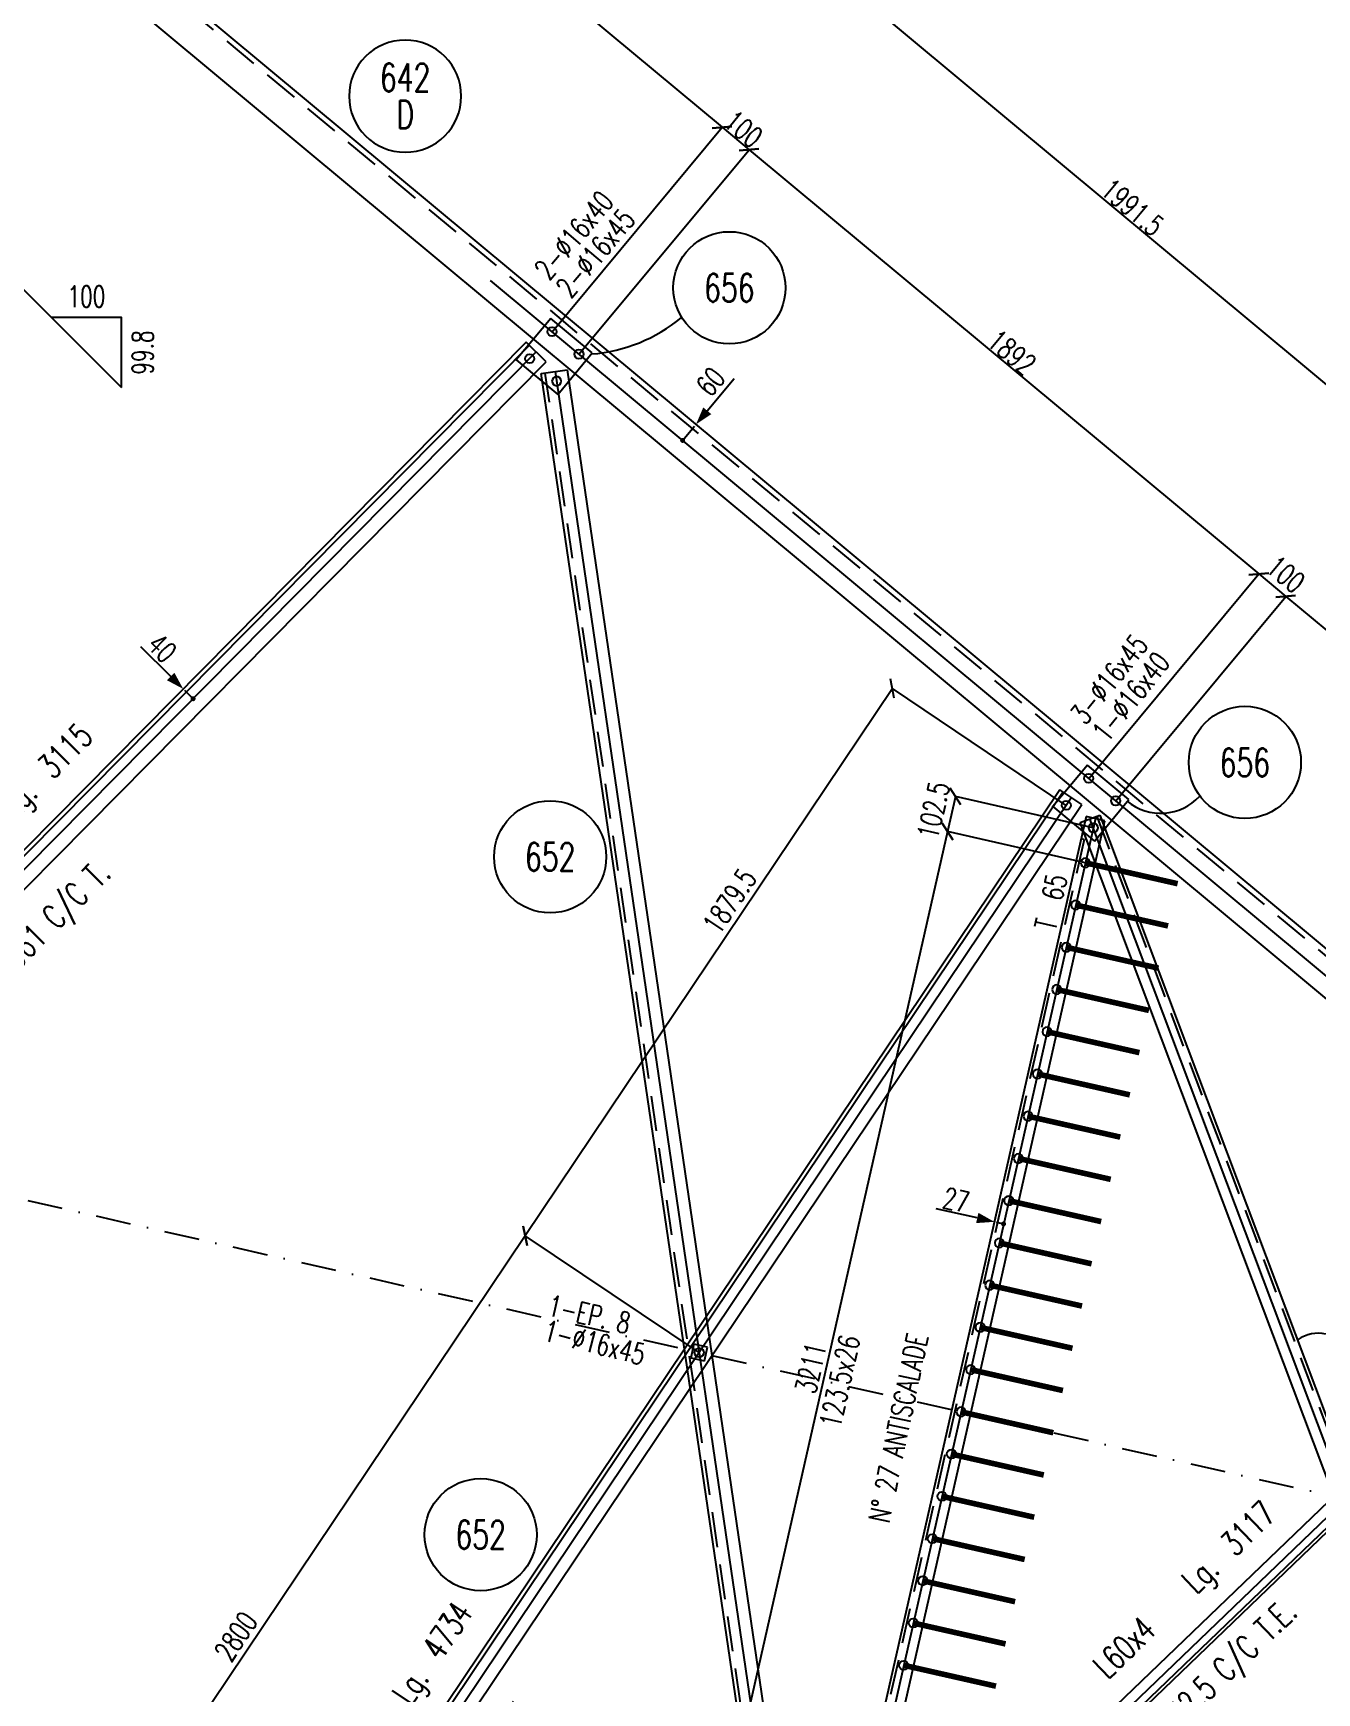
# Model space of a CAD drawing. Extents: x 630095 to 646315, y -4121 to 7359.
# Drawn here: x 632239 to 635901, y -1366 to 3367 of the extents above; entities that cross this region are included whole.
import ezdxf
from ezdxf.enums import TextEntityAlignment as Align

# ---------------------------------------------------------------- set-up
doc = ezdxf.new("R2010")
doc.units = 0
doc.header["$LTSCALE"] = 200
doc.header["$MEASUREMENT"] = 0
doc.linetypes.add('DASHDOT', pattern=[1, 0.5, -0.25, 0, -0.25])
doc.linetypes.add('DASHED', pattern=[0.75, 0.5, -0.25])
doc.layers.get('0').update_dxf_attribs({"linetype": 'CONTINUOUS'})
for name, color, linetype in [('ASSI', 6, 'CONTINUOUS'), ('BOLLINI_1', 7, 'CONTINUOUS'), ('BOLLINI_5', 7, 'CONTINUOUS'), ('FORI', 2, 'CONTINUOUS'), ('LINEA_ANG', 2, 'CONTINUOUS'), ('LINEE_PIASTRE', 2, 'CONTINUOUS'), ('LM', 7, 'CONTINUOUS'), ('LS', 7, 'CONTINUOUS'), ('MZ', 6, 'DASHDOT'), ('PIASTRE', 5, 'CONTINUOUS'), ('QT_MAL', 7, 'CONTINUOUS'), ('QT_MPR', 7, 'CONTINUOUS'), ('TRAT-Y', 7, 'DASHED')]:
    doc.layers.add(name, color=color, linetype=linetype)
doc.styles.add('QUOTE', font='ROMANS8.SHX', dxfattribs={"width": 0.7})
doc.styles.add('RQL', font='ROMANS8.SHX', dxfattribs={"width": 0.7})
doc.styles.add('RS', font='ROMANS8.shx', dxfattribs={"width": 0.7})
doc.styles.get("Standard").update_dxf_attribs({"font": 'ROMANS8.SHX', "width": 0.7})
doc.dimstyles.new('FRECCE1', dxfattribs={"dimtxt": 60, "dimasz": 6.66, "dimexe": 0, "dimexo": 0, "dimgap": 1, "dimtad": 1, "dimzin": 0, "dimdsep": 46, "dimtxsty": 'RS', "dimblk1": 'QUOTP', "dimblk2": 'QUOTF', "dimsah": 1, "dimcen": 0, "dimclrd": 2, "dimclre": 2, "dimclrt": 7, "dimadec": 0, "dimazin": 0, "dimtfac": 1, "dimtix": 1, "dimtmove": 2, "dimatfit": 3, "dimldrblk": 'QUOTP', "dimfxl": 1, "dimtolj": 1, "dimtzin": 0, "dimarcsym": 0})
doc.dimstyles.new('TRATTO', dxfattribs={"dimscale": 0, "dimtxt": 60, "dimasz": 40, "dimexe": 0, "dimexo": 0, "dimgap": 5, "dimtad": 1, "dimrnd": 0.5, "dimdsep": 46, "dimtxsty": 'RS', "dimblk1": 'OBLIQUE', "dimblk2": 'OBLIQUE', "dimsah": 1, "dimcen": 0.09, "dimclrd": 2, "dimclre": 2, "dimclrt": 7, "dimadec": 0, "dimazin": 0, "dimtfac": 1, "dimtix": 1, "dimtmove": 2, "dimatfit": 3, "dimfxl": 1, "dimtolj": 1, "dimtzin": 0, "dimarcsym": 0})

# ---------------------------------------------------------------- blocks, each defined once
blk = doc.blocks.new('ASSE98')
blk.add_line((0, 0), (1, 0))
at = {"color": 7, "style": 'QUOTE', "width": 0.5, "flags": 1}
for tag, p in [('TI', (1.38308, 6.82731)), ('DI_S', (1.38308, 6.42178)), ('D_S', (1.38308, 6.02092)), ('E_S', (1.38308, 5.68065)), ('NFORI', (1.36454, 5.29792)), ('ALAR', (1.36349, 4.93246)), ('FAM', (1.3775, 4.54645)), ('ALA', (1.38308, 4.19257)), ('DISP2', (1.38308, 3.84971)), ('DISP1', (1.38308, 3.50686)), ('PINZAF', (1.38308, 3.164)), ('PINZAI', (1.38308, 2.82114)), ('TRP', (1.38308, 2.47829)), ('NP', (1.38308, 2.13543)), ('SV', (1.38308, 1.79257)), ('PESO', (1.38308, 1.44971)), ('QUA', (1.38308, 1.10686)), ('LUN', (1.38308, 0.764)), ('PROF', (1.38308, 0.42114)), ('POS', (1.38308, 0.07829))]:
    blk.add_attdef(tag, p, '', height=0.2, dxfattribs=at)
at = {"color": 7, "flags": 1}
for tag, p in [('LAV1', (3.07431, 6.82847)), ('LAV2', (3.07431, 6.49513)), ('LAV3', (3.07431, 6.1618)), ('LAV4', (3.07431, 5.82847)), ('LAV5', (3.07431, 5.49513)), ('LAV6', (3.07431, 5.1618)), ('LAV7', (3.07431, 4.82847)), ('LAV8', (3.07431, 4.49513)), ('LAV9', (3.07431, 4.1618)), ('LAV10', (3.07431, 3.82847))]:
    blk.add_attdef(tag, p, '', height=0.2, dxfattribs=at)
blk = doc.blocks.new('16')
blk.add_circle((0, 0), 1)
blk = doc.blocks.new('MRKR_98')
blk.add_point((0, 0))
at = {"color": 7, "style": 'QUOTE', "width": 0.5, "flags": 1}
for tag, p in [('AUX2', (3.71, 4.93)), ('NFORI', (3.72, 5.3)), ('TI', (3.73, 6.83)), ('DI_S', (3.73, 6.42)), ('D_S', (3.73, 6.02)), ('E_S', (3.73, 5.68)), ('FAM', (3.73, 4.55)), ('AUX1', (3.73, 4.19)), ('COMMESSA', (3.73, 3.85)), ('MD', (3.73, 3.51)), ('MP', (3.73, 3.16)), ('LARGHEZZA', (3.73, 2.82)), ('SPESSORE', (3.73, 2.48)), ('NP', (3.73, 2.14)), ('SV', (3.73, 1.79)), ('PESO', (3.73, 1.45)), ('QUA', (3.73, 1.11)), ('LUN', (3.73, 0.76)), ('PROF', (3.73, 0.42)), ('POS', (3.73, 0.08))]:
    blk.add_attdef(tag, p, '', height=0.2, dxfattribs=at)
at = {"color": 7, "flags": 1}
for tag, p in [('LAV1', (5.26, 6.88)), ('LAV2', (5.26, 6.55)), ('LAV3', (5.26, 6.21)), ('LAV4', (5.26, 5.88)), ('LAV5', (5.26, 5.55)), ('LAV6', (5.26, 5.21)), ('LAV7', (5.26, 4.88)), ('LAV8', (5.26, 4.55)), ('LAV9', (5.26, 4.21)), ('LAV10', (5.26, 3.88))]:
    blk.add_attdef(tag, p, '', height=0.2, dxfattribs=at)
blk = doc.blocks.new('IQ')
for p, q in [((0.5, 0.5), (-0.5, 0.5)), ((-0.5, 0.5), (-0.5, -0.5)), ((0.5, -0.5), (0.5, 0.5)), ((-0.5, -0.5), (0.5, -0.5))]:
    blk.add_line(p, q)
at = {"flags": 1}
for tag, p in [('SPESSORE', (0, -0.01)), ('NUMERO', (0, -0.34))]:
    blk.add_attdef(tag, p, '', height=0.2, dxfattribs=at)
blk = doc.blocks.new('_OBLIQUE')
at = {"color": 0, "linetype": 'ByBlock'}
blk.add_line((-0.5, -0.5), (0.5, 0.5), dxfattribs=at)
blk = doc.blocks.new('*D135')
at = {"layer": 'QT_MPR', "color": 2, "lineweight": -2, "transparency": 16777216}
for p, q in [((635205.1, 4222.6), (634587.3, 3480.2)), ((634587.3, 3480.2), (636118.4, 2206.2)), ((636736.2, 2948.7), (636118.4, 2206.2))]:
    blk.add_line(p, q, dxfattribs=at)
at = {"layer": 'QT_MPR', "color": 2, "lineweight": -2, "transparency": 16777216, "xscale": 40, "yscale": 40, "zscale": 40}
for p, rotation in [((634587.3, 3480.2), 140.2379279389873), ((636118.4, 2206.2), 320.2379279389872)]:
    blk.add_blockref('_OBLIQUE', p, dxfattribs=dict(at, rotation=rotation))
at = {"layer": 'QT_MPR', "color": 7, "transparency": 16777216, "insert": (635375.3, 2870.1), "char_height": 60, "attachment_point": 5, "rotation": 320.2379, "style": 'RS'}
blk.add_mtext('\\A1;1991.5', dxfattribs=at)
blk = doc.blocks.new('*D142')
at = {"layer": 'QT_MPR', "color": 2, "lineweight": -2, "transparency": 16777216}
for p, q in [((633719.5, 2515.3), (634204.6, 3098.4)), ((634204.6, 3098.4), (634281.5, 3034.4)), ((633796.3, 2451.3), (634281.5, 3034.4))]:
    blk.add_line(p, q, dxfattribs=at)
at = {"layer": 'QT_MPR', "color": 2, "lineweight": -2, "transparency": 16777216, "xscale": 40, "yscale": 40, "zscale": 40}
for p, rotation in [((634204.6, 3098.4), 140.2379279389845), ((634281.5, 3034.4), 320.2379279389845)]:
    blk.add_blockref('_OBLIQUE', p, dxfattribs=dict(at, rotation=rotation))
at = {"layer": 'QT_MPR', "color": 7, "transparency": 16777216, "insert": (634265.5, 3093.3), "char_height": 60, "attachment_point": 5, "rotation": 320.2379, "style": 'RS'}
blk.add_mtext('\\A1;100', dxfattribs=at)
blk = doc.blocks.new('*D143')
at = {"layer": 'QT_MPR', "color": 2, "lineweight": -2, "transparency": 16777216}
for p, q in [((633796.3, 2451.3), (634281.5, 3034.4)), ((634281.5, 3034.4), (635735.7, 1824.5)), ((635250.5, 1241.3), (635735.7, 1824.5))]:
    blk.add_line(p, q, dxfattribs=at)
at = {"layer": 'QT_MPR', "color": 2, "lineweight": -2, "transparency": 16777216, "xscale": 40, "yscale": 40, "zscale": 40}
for p, rotation in [((634281.5, 3034.4), 140.2379279389845), ((635735.7, 1824.5), 320.2379279389845)]:
    blk.add_blockref('_OBLIQUE', p, dxfattribs=dict(at, rotation=rotation))
at = {"layer": 'QT_MPR', "color": 7, "transparency": 16777216, "insert": (635031, 2456.3), "char_height": 60, "attachment_point": 5, "rotation": 320.2379, "style": 'RS'}
blk.add_mtext('\\A1;1892', dxfattribs=at)
blk = doc.blocks.new('*D144')
at = {"layer": 'QT_MPR', "color": 2, "lineweight": -2, "transparency": 16777216}
for p, q in [((635250.5, 1241.3), (635735.7, 1824.5)), ((635735.7, 1824.5), (635812.6, 1760.5)), ((635327.4, 1177.4), (635812.6, 1760.5))]:
    blk.add_line(p, q, dxfattribs=at)
at = {"layer": 'QT_MPR', "color": 2, "lineweight": -2, "transparency": 16777216, "xscale": 40, "yscale": 40, "zscale": 40}
for p, rotation in [((635735.7, 1824.5), 140.2379279389845), ((635812.6, 1760.5), 320.2379279389845)]:
    blk.add_blockref('_OBLIQUE', p, dxfattribs=dict(at, rotation=rotation))
at = {"layer": 'QT_MPR', "color": 7, "transparency": 16777216, "insert": (635812.9, 1823.4), "char_height": 60, "attachment_point": 5, "rotation": 320.2379, "style": 'RS'}
blk.add_mtext('\\A1;100', dxfattribs=at)
blk = doc.blocks.new('*D145')
at = {"layer": 'QT_MPR', "color": 2, "lineweight": -2, "transparency": 16777216}
for p, q in [((635327.4, 1177.4), (635812.6, 1760.5)), ((635812.6, 1760.5), (637266.8, 550.5)), ((636781.6, -32.6), (637266.8, 550.5))]:
    blk.add_line(p, q, dxfattribs=at)
at = {"layer": 'QT_MPR', "color": 2, "lineweight": -2, "transparency": 16777216, "xscale": 40, "yscale": 40, "zscale": 40}
for p, rotation in [((635812.6, 1760.5), 140.2379279389845), ((637266.8, 550.5), 320.2379279389845)]:
    blk.add_blockref('_OBLIQUE', p, dxfattribs=dict(at, rotation=rotation))
at = {"layer": 'QT_MPR', "color": 7, "transparency": 16777216, "insert": (636562.1, 1182.4), "char_height": 60, "attachment_point": 5, "rotation": 320.2379, "style": 'RS'}
blk.add_mtext('\\A1;1891.5', dxfattribs=at)
blk = doc.blocks.new('*D147')
at = {"layer": 'QT_MPR', "color": 2, "lineweight": -2, "transparency": 16777216}
for p, q in [((632352.1, 3731), (632798.9, 4268)), ((632798.9, 4268), (634204.6, 3098.4)), ((633719.5, 2515.3), (634204.6, 3098.4))]:
    blk.add_line(p, q, dxfattribs=at)
at = {"layer": 'QT_MPR', "color": 2, "lineweight": -2, "transparency": 16777216, "xscale": 40, "yscale": 40, "zscale": 40}
for p, rotation in [((632798.9, 4268), 140.2379279389845), ((634204.6, 3098.4), 320.2379279389845)]:
    blk.add_blockref('_OBLIQUE', p, dxfattribs=dict(at, rotation=rotation))
at = {"layer": 'QT_MPR', "color": 7, "transparency": 16777216, "insert": (633524.1, 3710.1), "char_height": 60, "attachment_point": 5, "rotation": 320.2379, "style": 'RS'}
blk.add_mtext('\\A1;1828.5', dxfattribs=at)
blk = doc.blocks.new('QUOTP')
at = {"layer": 'ASSI', "color": 2, "const_width": 1.07}
blk.add_lwpolyline([(-0.53, 0, 1), (0.53, 0, 1)], format="xyb", close=True, dxfattribs=at)
blk = doc.blocks.new('QUOTF')
at = {"layer": 'LS', "color": 2}
blk.add_line((7.5, 0), (25.5, 0), dxfattribs=at)
blk.add_solid([(7.5, 2.25), (0, 0), (7.5, -2.25)], dxfattribs=at)
blk = doc.blocks.new('*D171')
at = {"layer": 'QT_MAL', "color": 2, "lineweight": -2, "transparency": 16777216}
for p, q in [((634096.3, 2210.4), (634126.1, 2246.3)), ((634092, 2205.3), (634092, 2205.3))]:
    blk.add_line(p, q, dxfattribs=at)
at = {"layer": 'QT_MAL', "color": 2, "lineweight": -2, "transparency": 16777216, "xscale": 6.66, "yscale": 6.66, "zscale": 6.66}
for name, p, rotation in [('QUOTF', (634130.4, 2251.4), 50.23792793898453), ('QUOTP', (634092, 2205.3), 230.2379279389845)]:
    blk.add_blockref(name, p, dxfattribs=dict(at, rotation=rotation))
at = {"layer": 'QT_MAL', "color": 7, "transparency": 16777216, "insert": (634171.8, 2372.9), "char_height": 60, "attachment_point": 5, "rotation": 50.2379, "style": 'RS'}
blk.add_mtext('\\A1;60', dxfattribs=at)
blk = doc.blocks.new('*D172')
at = {"layer": 'QT_MPR', "color": 2, "lineweight": -2, "transparency": 16777216}
for p, q in [((634690.3, 1497.6), (633642.9, -62.9)), ((635186.6, 1164.5), (634690.3, 1497.6)), ((634139.2, -396), (633642.9, -62.9))]:
    blk.add_line(p, q, dxfattribs=at)
at = {"layer": 'QT_MPR', "color": 2, "lineweight": -2, "transparency": 16777216, "xscale": 40, "yscale": 40, "zscale": 40}
for p, rotation in [((634690.3, 1497.6), 56.12959874081512), ((633642.9, -62.9), 236.1295987408151)]:
    blk.add_blockref('_OBLIQUE', p, dxfattribs=dict(at, rotation=rotation))
at = {"layer": 'QT_MPR', "color": 7, "transparency": 16777216, "insert": (634226.2, 891), "char_height": 60, "attachment_point": 5, "rotation": 56.1296, "style": 'RS'}
blk.add_mtext('\\A1;1879.5', dxfattribs=at)
blk = doc.blocks.new('*D173')
at = {"layer": 'QT_MPR', "color": 2, "lineweight": -2, "transparency": 16777216}
for p, q in [((633642.9, -62.9), (632082.3, -2387.8)), ((634139.2, -396), (633642.9, -62.9)), ((632578.6, -2720.9), (632082.3, -2387.8))]:
    blk.add_line(p, q, dxfattribs=at)
at = {"layer": 'QT_MPR', "color": 2, "lineweight": -2, "transparency": 16777216, "xscale": 40, "yscale": 40, "zscale": 40}
for p, rotation in [((633642.9, -62.9), 56.12959874081512), ((632082.3, -2387.8), 236.1295987408151)]:
    blk.add_blockref('_OBLIQUE', p, dxfattribs=dict(at, rotation=rotation))
at = {"layer": 'QT_MPR', "color": 7, "transparency": 16777216, "insert": (632817.9, -1205.7), "char_height": 60, "attachment_point": 5, "rotation": 56.1296, "style": 'RS'}
blk.add_mtext('\\A1;2800', dxfattribs=at)
blk = doc.blocks.new('*D174')
at = {"layer": 'QT_MPR', "color": 2, "lineweight": -2, "transparency": 16777216}
for p, q in [((634870.5, 1189.5), (634847.9, 1089.7)), ((635263.4, 1100.5), (634870.5, 1189.5)), ((635240.8, 1000.7), (634847.9, 1089.7))]:
    blk.add_line(p, q, dxfattribs=at)
at = {"layer": 'QT_MPR', "color": 2, "lineweight": -2, "transparency": 16777216, "xscale": 40, "yscale": 40, "zscale": 40}
for p, rotation in [((634870.5, 1189.5), 77.2413188929563), ((634847.9, 1089.7), 257.2413188929563)]:
    blk.add_blockref('_OBLIQUE', p, dxfattribs=dict(at, rotation=rotation))
at = {"layer": 'QT_MPR', "color": 7, "transparency": 16777216, "insert": (634807.6, 1150.9), "char_height": 60, "attachment_point": 5, "rotation": 77.2413, "style": 'RS'}
blk.add_mtext('\\A1;102.5', dxfattribs=at)
blk = doc.blocks.new('*D175')
at = {"layer": 'QT_MPR', "color": 2, "lineweight": -2, "transparency": 16777216}
for p, q in [((634847.9, 1089.7), (634138.8, -2042)), ((635240.8, 1000.7), (634847.9, 1089.7)), ((634531.7, -2131), (634138.8, -2042))]:
    blk.add_line(p, q, dxfattribs=at)
at = {"layer": 'QT_MPR', "color": 2, "lineweight": -2, "transparency": 16777216, "xscale": 40, "yscale": 40, "zscale": 40}
for p, rotation in [((634847.9, 1089.7), 77.2413188929563), ((634138.8, -2042), 257.2413188929563)]:
    blk.add_blockref('_OBLIQUE', p, dxfattribs=dict(at, rotation=rotation))
at = {"layer": 'QT_MPR', "color": 7, "transparency": 16777216, "insert": (634540.7, -477.9), "char_height": 60, "attachment_point": 5, "rotation": 77.2413, "style": 'RS'}
blk.add_mtext('\\A1;123.5x26', dxfattribs=at)
blk = doc.blocks.new('*D176')
at = {"layer": 'QT_MPR', "color": 2, "lineweight": -2, "transparency": 16777216}
for p, q in [((634847.9, 1089.7), (634138.8, -2042)), ((635240.8, 1000.7), (634847.9, 1089.7)), ((634531.7, -2131), (634138.8, -2042))]:
    blk.add_line(p, q, dxfattribs=at)
at = {"layer": 'QT_MPR', "color": 2, "lineweight": -2, "transparency": 16777216, "xscale": 40, "yscale": 40, "zscale": 40}
for p, rotation in [((634847.9, 1089.7), 77.2413188929563), ((634138.8, -2042), 257.2413188929563)]:
    blk.add_blockref('_OBLIQUE', p, dxfattribs=dict(at, rotation=rotation))
at = {"layer": 'QT_MPR', "color": 7, "transparency": 16777216, "insert": (634457.3, -440.2), "char_height": 60, "attachment_point": 5, "rotation": 77.2413, "style": 'RS'}
blk.add_mtext('\\A1;3211', dxfattribs=at)
blk = doc.blocks.new('*D179')
at = {"layer": 'QT_MPR', "color": 2, "lineweight": -2, "transparency": 16777216}
for p, q in [((635984.3, -813.8), (636273.7, -1115)), ((636273.7, -1115), (634798.5, -2532.1)), ((634509.1, -2230.8), (634798.5, -2532.1))]:
    blk.add_line(p, q, dxfattribs=at)
at = {"layer": 'QT_MPR', "color": 2, "lineweight": -2, "transparency": 16777216, "xscale": 40, "yscale": 40, "zscale": 40}
for p, rotation in [((636273.7, -1115), 43.84699260856208), ((634798.5, -2532.1), 223.8469926085621)]:
    blk.add_blockref('_OBLIQUE', p, dxfattribs=dict(at, rotation=rotation))
at = {"layer": 'QT_MPR', "color": 7, "transparency": 16777216, "insert": (635511.8, -1798.3), "char_height": 60, "attachment_point": 5, "rotation": 43.847, "style": 'RS'}
blk.add_mtext('\\A1;2045.5', dxfattribs=at)
blk = doc.blocks.new('*D182')
at = {"layer": 'QT_MAL', "color": 2, "lineweight": -2, "transparency": 16777216}
for p, q in [((635001.1, -27.7), (634987.8, -24.7)), ((635007.6, -29.1), (635007.6, -29.1))]:
    blk.add_line(p, q, dxfattribs=at)
at = {"layer": 'QT_MAL', "color": 2, "lineweight": -2, "transparency": 16777216, "xscale": 6.66, "yscale": 6.66, "zscale": 6.66}
for name, p, rotation in [('QUOTF', (634981.3, -23.2), 167.2413188929563), ('QUOTP', (635007.6, -29.1), 347.2413188929563)]:
    blk.add_blockref(name, p, dxfattribs=dict(at, rotation=rotation))
at = {"layer": 'QT_MAL', "color": 7, "transparency": 16777216, "insert": (634872, 39.1), "char_height": 60, "attachment_point": 5, "rotation": 347.2413, "style": 'RS'}
blk.add_mtext('\\A1;27', dxfattribs=at)
blk = doc.blocks.new('*D184')
at = {"layer": 'QT_MAL', "color": 2, "lineweight": -2, "transparency": 16777216}
blk.add_line((632690.9, 1473.3), (632671.9, 1492), dxfattribs=at)
at = {"layer": 'QT_MAL', "color": 2, "lineweight": -2, "transparency": 16777216, "xscale": 6.66, "yscale": 6.66, "zscale": 6.66}
for name, p, rotation in [('QUOTF', (632667.2, 1496.7), 135.2943447491552), ('QUOTP', (632695.6, 1468.6), 315.2943447491552)]:
    blk.add_blockref(name, p, dxfattribs=dict(at, rotation=rotation))
at = {"layer": 'QT_MAL', "color": 7, "transparency": 16777216, "insert": (632607, 1613), "char_height": 60, "attachment_point": 5, "rotation": 315.2943, "style": 'RS'}
blk.add_mtext('\\A1;40', dxfattribs=at)
blk = doc.blocks.new('bull')
at = {"style": 'RS', "width": 0.7, "flags": 1}
for tag, p in [('NN', (-12.25, 0)), ('DIAMETRO', (0, -4.86)), ('SERRAGGIO', (0, -9.71)), ('LUNGHEZZA', (0, -14.57)), ('NB', (0, -19.43)), ('TIPO', (0, -24.12)), ('EL', (-0.14, -29))]:
    blk.add_attdef(tag, p, '', height=3, dxfattribs=at)
at = {"style": 'RS', "width": 0.7}
blk.add_attdef('BULLONE', (0, 0), '', height=3, dxfattribs=at)
blk = doc.blocks.new('imbbull')
at = {"style": 'RS', "width": 0.7, "flags": 1}
for tag, p in [('NN', (-11.1, 0)), ('DIAMETRO', (0, -4.86)), ('SERRAGGIO', (0, -9.71)), ('LUNGHEZZA', (0, -14.57)), ('NB', (0, -19.43)), ('TIPO', (0, -24.38)), ('EL', (-0.14, -29.26))]:
    blk.add_attdef(tag, p, '', height=3, dxfattribs=at)
at = {"style": 'RS', "width": 0.7}
blk.add_attdef('BULLONE', (0, 0), '', height=3, dxfattribs=at)
blk = doc.blocks.new('YYY')
blk.add_circle((0, 0), 8)
at = {"color": 3, "style": 'RQL', "width": 0.7}
for tag, p in [('POS3', (0, 0.65)), ('POS2', (0, -4.63))]:
    blk.add_attdef(tag, text='', height=4, dxfattribs=at).set_placement(p, align=Align.CENTER)
at = {"style": 'RQL', "width": 0.7, "flags": 1}
blk.add_attdef('TIPO', text='', height=3, dxfattribs=at).set_placement((0, 0), align=Align.MIDDLE_CENTER)
blk = doc.blocks.new('xxx')
blk.add_circle((0, 0), 8)
at = {"color": 3, "style": 'RQL', "width": 0.7}
blk.add_attdef('POS', text='', height=4, dxfattribs=at).set_placement((0, 0), align=Align.MIDDLE)
at = {"color": 3, "style": 'RQL', "width": 0.7, "flags": 1}
blk.add_attdef('POS1', (-0.39, -5.42), '', height=2, dxfattribs=at)
at = {"style": 'RQL', "width": 0.7, "flags": 1}
blk.add_attdef('TIPO', (-0.39, -8.66), '', height=2, dxfattribs=at)

msp = doc.modelspace()

# ---------------------------------------------------------------- linework, layer by layer
at = {"layer": 'LINEA_ANG'}
for p, q in [((638183.489, -1120.969), (632352.077, 3731.044)), ((632281.721, 3646.487), (638113.133, -1205.527)), ((633646.07, 2485.716), (631454.777, 271.792)), ((633702.928, 2429.439), (633646.07, 2485.716)), ((631511.635, 215.515), (633702.928, 2429.439)), ((633688.804, 2395.837), (633763.008, 2406.733)), ((634376.522, -2287.943), (633688.804, 2395.837)), ((633763.008, 2406.733), (634450.727, -2277.048)), ((635168.399, 1209.186), (632530.064, -2721.456)), ((635230.671, 1167.387), (635168.399, 1209.186)), ((632592.336, -2763.255), (635230.671, 1167.387)), ((635225.843, 1115.21), (635281.994, 1136.355)), ((635281.994, 1136.355), (636380.499, -1780.66)), ((635243.063, 1132.811), (634476.731, -2251.511)), ((634530.373, -2263.657), (635296.705, 1120.664)), ((636324.349, -1801.805), (635225.843, 1115.21)), ((635296.705, 1120.664), (635243.063, 1132.811)), ((635237.486, 1067.428), (635228.708, 1069.416)), ((636716.803, -68.626), (634468.847, -2227.881)), ((634510.411, -2271.152), (636758.367, -111.897))]:
    msp.add_line(p, q, dxfattribs=at)
at = {"layer": 'LINEA_ANG', "color": 2}
for p, q in [((633654.954, 2476.923), (631463.661, 262.999)), ((635177.947, 1202.776), (632539.612, -2727.865)), ((634504.176, -2264.661), (636752.133, -105.407))]:
    msp.add_line(p, q, dxfattribs=at)
at = {"layer": 'LINEE_PIASTRE'}
for p, q in [((633715.98, 2553.283), (633617.481, 2434.902)), ((633834.361, 2454.784), (633715.98, 2553.283)), ((633617.481, 2434.902), (633735.862, 2336.403)), ((633735.862, 2336.403), (633834.361, 2454.784)), ((635247.037, 1279.37), (635148.539, 1160.989)), ((635365.418, 1180.871), (635247.037, 1279.37)), ((635148.539, 1160.989), (635266.92, 1062.49)), ((635266.92, 1062.49), (635365.418, 1180.871))]:
    msp.add_line(p, q, dxfattribs=at)
at = {"layer": 'LS', "color": 6}
for p, q in [((632185.606, 2661.188), (632391.245, 2455.959)), ((636858.452, -96.528), (633543.917, 2661.324))]:
    msp.add_line(p, q, dxfattribs=at)
msp.add_lwpolyline([(632491.245, 2356.159), (632491.245, 2555.759), (632291.245, 2555.759)], close=True, dxfattribs=at)
at = {"layer": 'LS', "color": 6, "const_width": 16}
for points in [[(635240.834, 1000.709), (635504.168, 941.081)], [(635186.286, 759.808), (635449.619, 700.18)], [(635131.737, 518.907), (635395.07, 459.279)], [(635077.188, 278.006), (635340.522, 218.377)], [(635022.639, 37.104), (635285.973, -22.524)], [(634968.091, -203.797), (635231.424, -263.425)], [(634913.542, -444.698), (635176.875, -504.326)], [(634858.993, -685.6), (635122.326, -745.228)], [(634804.444, -926.501), (635067.778, -986.129)], [(634749.896, -1167.402), (635013.229, -1227.03)]]:
    msp.add_lwpolyline(points, dxfattribs=at)
at = {"layer": 'LS', "color": 2, "linetype": 'DASHED', "const_width": 16}
for points in [[(635213.56, 880.259), (635476.893, 820.631)], [(635159.011, 639.358), (635422.345, 579.729)], [(635104.463, 398.456), (635367.796, 338.828)], [(635049.914, 157.555), (635313.247, 97.927)], [(634995.365, -83.346), (635258.698, -142.975)], [(634940.816, -324.248), (635204.15, -383.876)], [(634886.267, -565.149), (635149.601, -624.777)], [(634831.719, -806.05), (635095.052, -865.678)], [(634777.17, -1046.951), (635040.503, -1106.58)], [(634722.621, -1287.853), (634985.955, -1347.481)]]:
    msp.add_lwpolyline(points, dxfattribs=at)
at = {"layer": 'LS', "color": 6}
for centre, radius, start, end in [((633796.854, 2908.05), 457.577, 274.535014, 309.542774), ((635455.913, 1294.016), 151.722, 230.754965, 317.113769), ((635904.643, -440.907), 99.794, 77.053498, 124.838949)]:
    msp.add_arc(centre, radius, start, end, dxfattribs=at)
at = {"layer": 'MZ'}
msp.add_line((630857.646, 347.077), (638170.492, -1308.816), dxfattribs=at)
at = {"layer": 'TRAT-Y'}
for p, q in [((638173.255, -1133.268), (632341.843, 3718.745)), ((634387.9, -2286.273), (633700.182, 2397.508)), ((635273.571, 1133.183), (636372.077, -1783.831)), ((635237.486, 1067.428), (634485.508, -2253.499))]:
    msp.add_line(p, q, dxfattribs=at)

# ---------------------------------------------------------------- block references
at = {"layer": 'ASSI'}
for p, xscale, zscale, rotation in [((638183.489, -1120.969), 7586, 7586, 140.2379279389845), ((633728.38, 2401.648), 4734, 4734, 278.3530390450987), ((636352.424, -1791.232), 3117, 3117, 110.6356451773517), ((631466.739, 170.93), 3115.000000000001, 3115.000000000001, 289.1882930367585)]:
    msp.add_blockref('ASSE98', p, dxfattribs=dict(at, xscale=xscale, zscale=zscale, rotation=rotation))
ref = msp.add_blockref('ASSE98', (633674.499, 2457.578), dxfattribs=dict(at, xscale=3115, zscale=3115, rotation=225.2943447491552))
ref.add_attrib('PROF', 'L80x6', (631945.742, 881.55), dxfattribs={"layer": '0', "color": 2, "height": 70, "rotation": 45.294345, "style": 'QUOTE', "width": 0.7})
ref.add_attrib('LUN', '3115', (632296.302, 1235.731), dxfattribs={"layer": '0', "color": 2, "height": 70, "rotation": 45.294345, "style": 'QUOTE', "width": 0.7})
ref.add_attrib('PESO', '3061 C/C T.', (632166.068, 663.476), dxfattribs={"layer": '0', "color": 2, "height": 70, "rotation": 45.294345, "style": 'QUOTE', "width": 0.7})
ref.add_attrib('SV', 'Lg.', (632187.874, 1126.184), dxfattribs={"layer": '0', "color": 2, "height": 70, "rotation": 45.294345, "style": 'QUOTE', "width": 0.7})
ref = msp.add_blockref('ASSE98', (635201.611, 1186.893), dxfattribs=dict(at, xscale=4734, zscale=4734, rotation=236.1295987408151))
ref.add_attrib('PROF', 'L75x5', (633123.223, -1694.21), dxfattribs={"layer": '0', "color": 2, "height": 70, "rotation": 56.129599, "style": 'QUOTE', "width": 0.7})
ref.add_attrib('LUN', '4734', (633402.773, -1277.732), dxfattribs={"layer": '0', "color": 2, "height": 70, "rotation": 56.129599, "style": 'QUOTE', "width": 0.7})
ref.add_attrib('PESO', '4679.5 C/C T.E.', (633376.465, -1864.192), dxfattribs={"layer": '0', "color": 2, "height": 70, "rotation": 56.129599, "style": 'QUOTE', "width": 0.7})
ref.add_attrib('SV', 'Lg.', (633316.872, -1405.709), dxfattribs={"layer": '0', "color": 2, "height": 70, "rotation": 56.129599, "style": 'QUOTE', "width": 0.7})
ref = msp.add_blockref('ASSE98', (635269.397, 1126.848), dxfattribs=dict(at, xscale=3470.000000000001, zscale=3470.000000000001, rotation=257.2413188929563))
ref.add_attrib('PROF', 'L55x4', (633343.069, -2841.815), dxfattribs={"layer": '0', "color": 2, "height": 70, "style": 'QUOTE', "width": 0.7})
ref.add_attrib('LUN', '3470', (633847.936, -2841.815), dxfattribs={"layer": '0', "color": 2, "height": 70, "style": 'QUOTE', "width": 0.7})
ref.add_attrib('PESO', '3416 C/C T.E.', (633370.76, -2959.741), dxfattribs={"layer": '0', "color": 2, "height": 70, "style": 'QUOTE', "width": 0.7})
ref.add_attrib('SV', 'Lg.', (633693.802, -2841.815), dxfattribs={"layer": '0', "color": 2, "height": 70, "style": 'QUOTE', "width": 0.7})
ref.add_attrib('LAV1', 'T  65', (635155.113, 805.378), dxfattribs={"layer": '0', "color": 254, "height": 60, "rotation": 77.241319, "width": 0.7})
ref = msp.add_blockref('ASSE98', (634489.629, -2249.516), dxfattribs=dict(at, xscale=3117, zscale=3117, rotation=43.84699260856203))
ref.add_attrib('PROF', 'L60x4', (635304.761, -1330.546), dxfattribs={"layer": '0', "color": 2, "height": 70, "rotation": 43.846993, "style": 'QUOTE', "width": 0.7})
ref.add_attrib('LUN', '3117', (635668.867, -980.807), dxfattribs={"layer": '0', "color": 2, "height": 70, "rotation": 43.846993, "style": 'QUOTE', "width": 0.7})
ref.add_attrib('PESO', '3062.5 C/C T.E.', (635454.346, -1522.601), dxfattribs={"layer": '0', "color": 2, "height": 70, "rotation": 43.846993, "style": 'QUOTE', "width": 0.7})
ref.add_attrib('SV', 'Lg.', (635557.707, -1087.58), dxfattribs={"layer": '0', "color": 2, "height": 70, "rotation": 43.846993, "style": 'QUOTE', "width": 0.7})
at = {"layer": 'BOLLINI_1'}
for p, xscale, yscale, zscale, values in [((634225.349, 2640.582), 19.9999999995, 19.9999999995, 19.9999999995, {'POS': '656'}), ((635696.01, 1287.064), 19.9999999995, 19.9999999995, 19.9999999995, {'POS': '656'}), ((633714.204, 1017.727), 19.99799999950235, 19.99799999950235, 19.99799999950235, {'POS': '652'}), ((633515.829, -915.455), 19.99799999950235, 19.99799999950235, 19.99799999950235, {'POS': '652'})]:
    msp.add_blockref('xxx', p, dxfattribs=dict(at, xscale=xscale, yscale=yscale, zscale=zscale)).add_auto_attribs(values)
at = {"layer": 'BOLLINI_5'}
ref = msp.add_blockref('YYY', (633300.511, 3187.134), dxfattribs=dict(at, xscale=-19.99970832477619, yscale=19.99970832471798, zscale=19.99970832474173))
ref.add_attrib('POS3', '642', dxfattribs={"layer": '0', "color": 3, "height": 79.9988, "style": 'RQL', "width": 0.7}).set_placement((633300.511, 3200.073), align=Align.CENTER)
ref.add_attrib('POS2', 'D', dxfattribs={"layer": '0', "color": 3, "height": 79.999, "style": 'RQL', "width": 0.7}).set_placement((633300.511, 3094.527), align=Align.CENTER)
at = {"layer": 'FORI', "yscale": 13, "zscale": 13}
for p, xscale, rotation in [((633719.466, 2515.259), 13, 5.237927938959106), ((633796.336, 2451.298), 13, 5.237927938959106), ((633732.376, 2374.428), -13, 154.4826377859138), ((635250.523, 1241.346), 13, 5.237927938959106), ((635327.394, 1177.385), 13, 5.237927938959106), ((635240.834, 1000.709), -13, 154.4826377859132), ((635213.56, 880.259), -13, 154.4826377859132), ((635186.286, 759.808), -13, 154.4826377859132), ((635159.011, 639.358), -13, 154.4826377859132), ((635131.737, 518.907), -13, 154.4826377859132), ((635104.463, 398.456), -13, 154.4826377859132), ((635077.188, 278.006), -13, 154.4826377859132), ((635049.914, 157.555), -13, 154.4826377859132), ((635022.639, 37.104), -13, 154.4826377859132), ((634995.365, -83.346), -13, 154.4826377859132), ((634968.091, -203.797), -13, 154.4826377859132), ((634940.816, -324.248), -13, 154.4826377859132), ((634139.154, -395.975), 13, 112.0111715344563), ((634913.542, -444.698), -13, 154.4826377859132), ((634886.267, -565.149), -13, 154.4826377859132)]:
    msp.add_blockref('16', p, dxfattribs=dict(at, xscale=xscale, rotation=rotation))
at = {"layer": 'FORI', "xscale": 13, "yscale": 13, "zscale": 13}
for p in [(633655.506, 2438.388), (635186.563, 1164.475), (635263.434, 1100.515), (634858.993, -685.6), (634831.719, -806.05), (634804.444, -926.501), (634777.17, -1046.951), (634749.896, -1167.402), (634722.621, -1287.853)]:
    msp.add_blockref('16', p, dxfattribs=at)
at = {"layer": 'LM', "xscale": 39.99999999999999, "yscale": 39.99999999999999, "zscale": 39.99999999999999, "rotation": 77.24131889306184}
msp.add_blockref('IQ', (634139.154, -395.975), dxfattribs=at)
at = {"layer": 'LS', "color": 7, "xscale": 20, "yscale": 20, "zscale": 20}
for name, p, rotation, values in [('bull', (633711.047, 2659.013), 50.07153169851454, {'BULLONE': '2-%%c16x40                '}), ('bull', (633772.394, 2607.667), 50.07153169851454, {'BULLONE': '2-%%c16x45                '}), ('bull', (635240.736, 1390.587), 51.44364078322587, {'BULLONE': '3-%%c16x45                '}), ('bull', (635303.296, 1340.724), 51.44364078322587, {'BULLONE': '1-%%c16x40                '}), ('imbbull', (633703.317, -289.491), 346.8753170040225, {'BULLONE': '1-EP. 8'}), ('bull', (633691.28, -361.059), 345.8766918365647, {'BULLONE': '1-%%c16x45                '})]:
    msp.add_blockref(name, p, dxfattribs=dict(at, rotation=rotation)).add_auto_attribs(values)
at = {"layer": 'PIASTRE', "xscale": 19.99999999999999, "yscale": 19.99999999999999, "zscale": 19.99999999999999, "rotation": 320.2379279389632}
for p in [(633617.481, 2434.902), (635148.539, 1160.989)]:
    msp.add_blockref('MRKR_98', p, dxfattribs=at)

# ---------------------------------------------------------------- texts
at = {"layer": 'LS', "color": 7, "style": 'RS', "width": 0.7}
msp.add_text('100', height=60, dxfattribs=at).set_placement((632391.245, 2615.759), align=Align.MIDDLE)
msp.add_text('99.8', height=60, rotation=90, dxfattribs=at).set_placement((632551.245, 2455.959), align=Align.MIDDLE)
at = {"layer": 'QT_MPR', "color": 7, "style": 'RS', "width": 0.7}
msp.add_text('N° 27 ANTISCALADE', height=60, rotation=78.170576, dxfattribs=at).set_placement((634680.647, -884.481))

# ---------------------------------------------------------------- dimensions: what is measured, and where the dimension line sits
at = {"layer": 'QT_MAL'}
for base, p1, p2, angle, text, picture, middle in [((634130.387, 2251.406), (634092.01, 2205.283), (634130.387, 2251.406), 50.237928, '60', '*D171', (634171.814, 2372.852)), ((632667.167, 1496.704), (632695.597, 1468.565), (632667.167, 1496.704), 315.294345, '40', '*D184', (632607.031, 1613.027)), ((634981.305, -23.18), (635007.639, -29.143), (634981.305, -23.18), 347.241319, '27', '*D182', (634871.996, 39.119))]:
    dim = msp.add_linear_dim(base=base, p1=p1, p2=p2, angle=angle, text=text, dimstyle='FRECCE1', dxfattribs=at)
    dim.commit()
    dim.dimension.update_dxf_attribs({"geometry": picture, "text_midpoint": middle, "dimtype": 128})
at = {"layer": 'QT_MPR'}
for base, p1, p2, angle, text, picture, middle in [((634204.645, 3098.373), (632352.077, 3731.044), (633719.466, 2515.259), 320.237928, '1828.5', '*D147', (633524.148, 3710.109)), ((636118.406, 2206.24), (635205.098, 4222.598), (636736.155, 2948.685), 320.237928, '1991.5', '*D135', (635375.263, 2870.101)), ((634281.515, 3034.413), (633719.466, 2515.259), (633796.336, 2451.298), 320.237928, '100', '*D142', (634265.466, 3093.298)), ((635735.702, 1824.46), (633796.336, 2451.298), (635250.523, 1241.346), 320.237928, '1892', '*D143', (635030.995, 2456.341)), ((635812.573, 1760.5), (635250.523, 1241.346), (635327.394, 1177.385), 320.237928, '100', '*D144', (635812.904, 1823.377)), ((637266.76, 550.547), (635327.394, 1177.385), (636781.581, -32.567), 320.237928, '1891.5', '*D145', (636562.053, 1182.428)), ((633642.859, -62.851), (635186.563, 1164.475), (634139.154, -395.975), 56.129599, '1879.5', '*D172', (634226.245, 891.042)), ((634847.917, 1089.68), (635263.434, 1100.515), (635240.834, 1000.709), 77.241319, '102.5', '*D174', (634807.615, 1150.891)), ((634138.783, -2042.037), (635240.834, 1000.709), (634531.7, -2131.007), 77.241319, '123.5x26', '*D175', (634540.67, -477.913)), ((634138.783, -2042.037), (635240.834, 1000.709), (634531.7, -2131.007), 77.241319, '3211', '*D176', (634457.302, -440.205)), ((632082.314, -2387.781), (634139.154, -395.975), (632578.609, -2720.905), 56.129599, '2800', '*D173', (632817.947, -1205.721)), ((634798.472, -2532.071), (635984.334, -813.791), (634509.101, -2230.813), 43.846993, '2045.5', '*D179', (635511.843, -1798.319))]:
    dim = msp.add_linear_dim(base=base, p1=p1, p2=p2, angle=angle, text=text, dimstyle='TRATTO', override={"dimscale": 1}, dxfattribs=at)
    dim.commit()
    dim.dimension.update_dxf_attribs({"geometry": picture, "text_midpoint": middle, "dimtype": 128})

doc.saveas('drawing.dxf')
